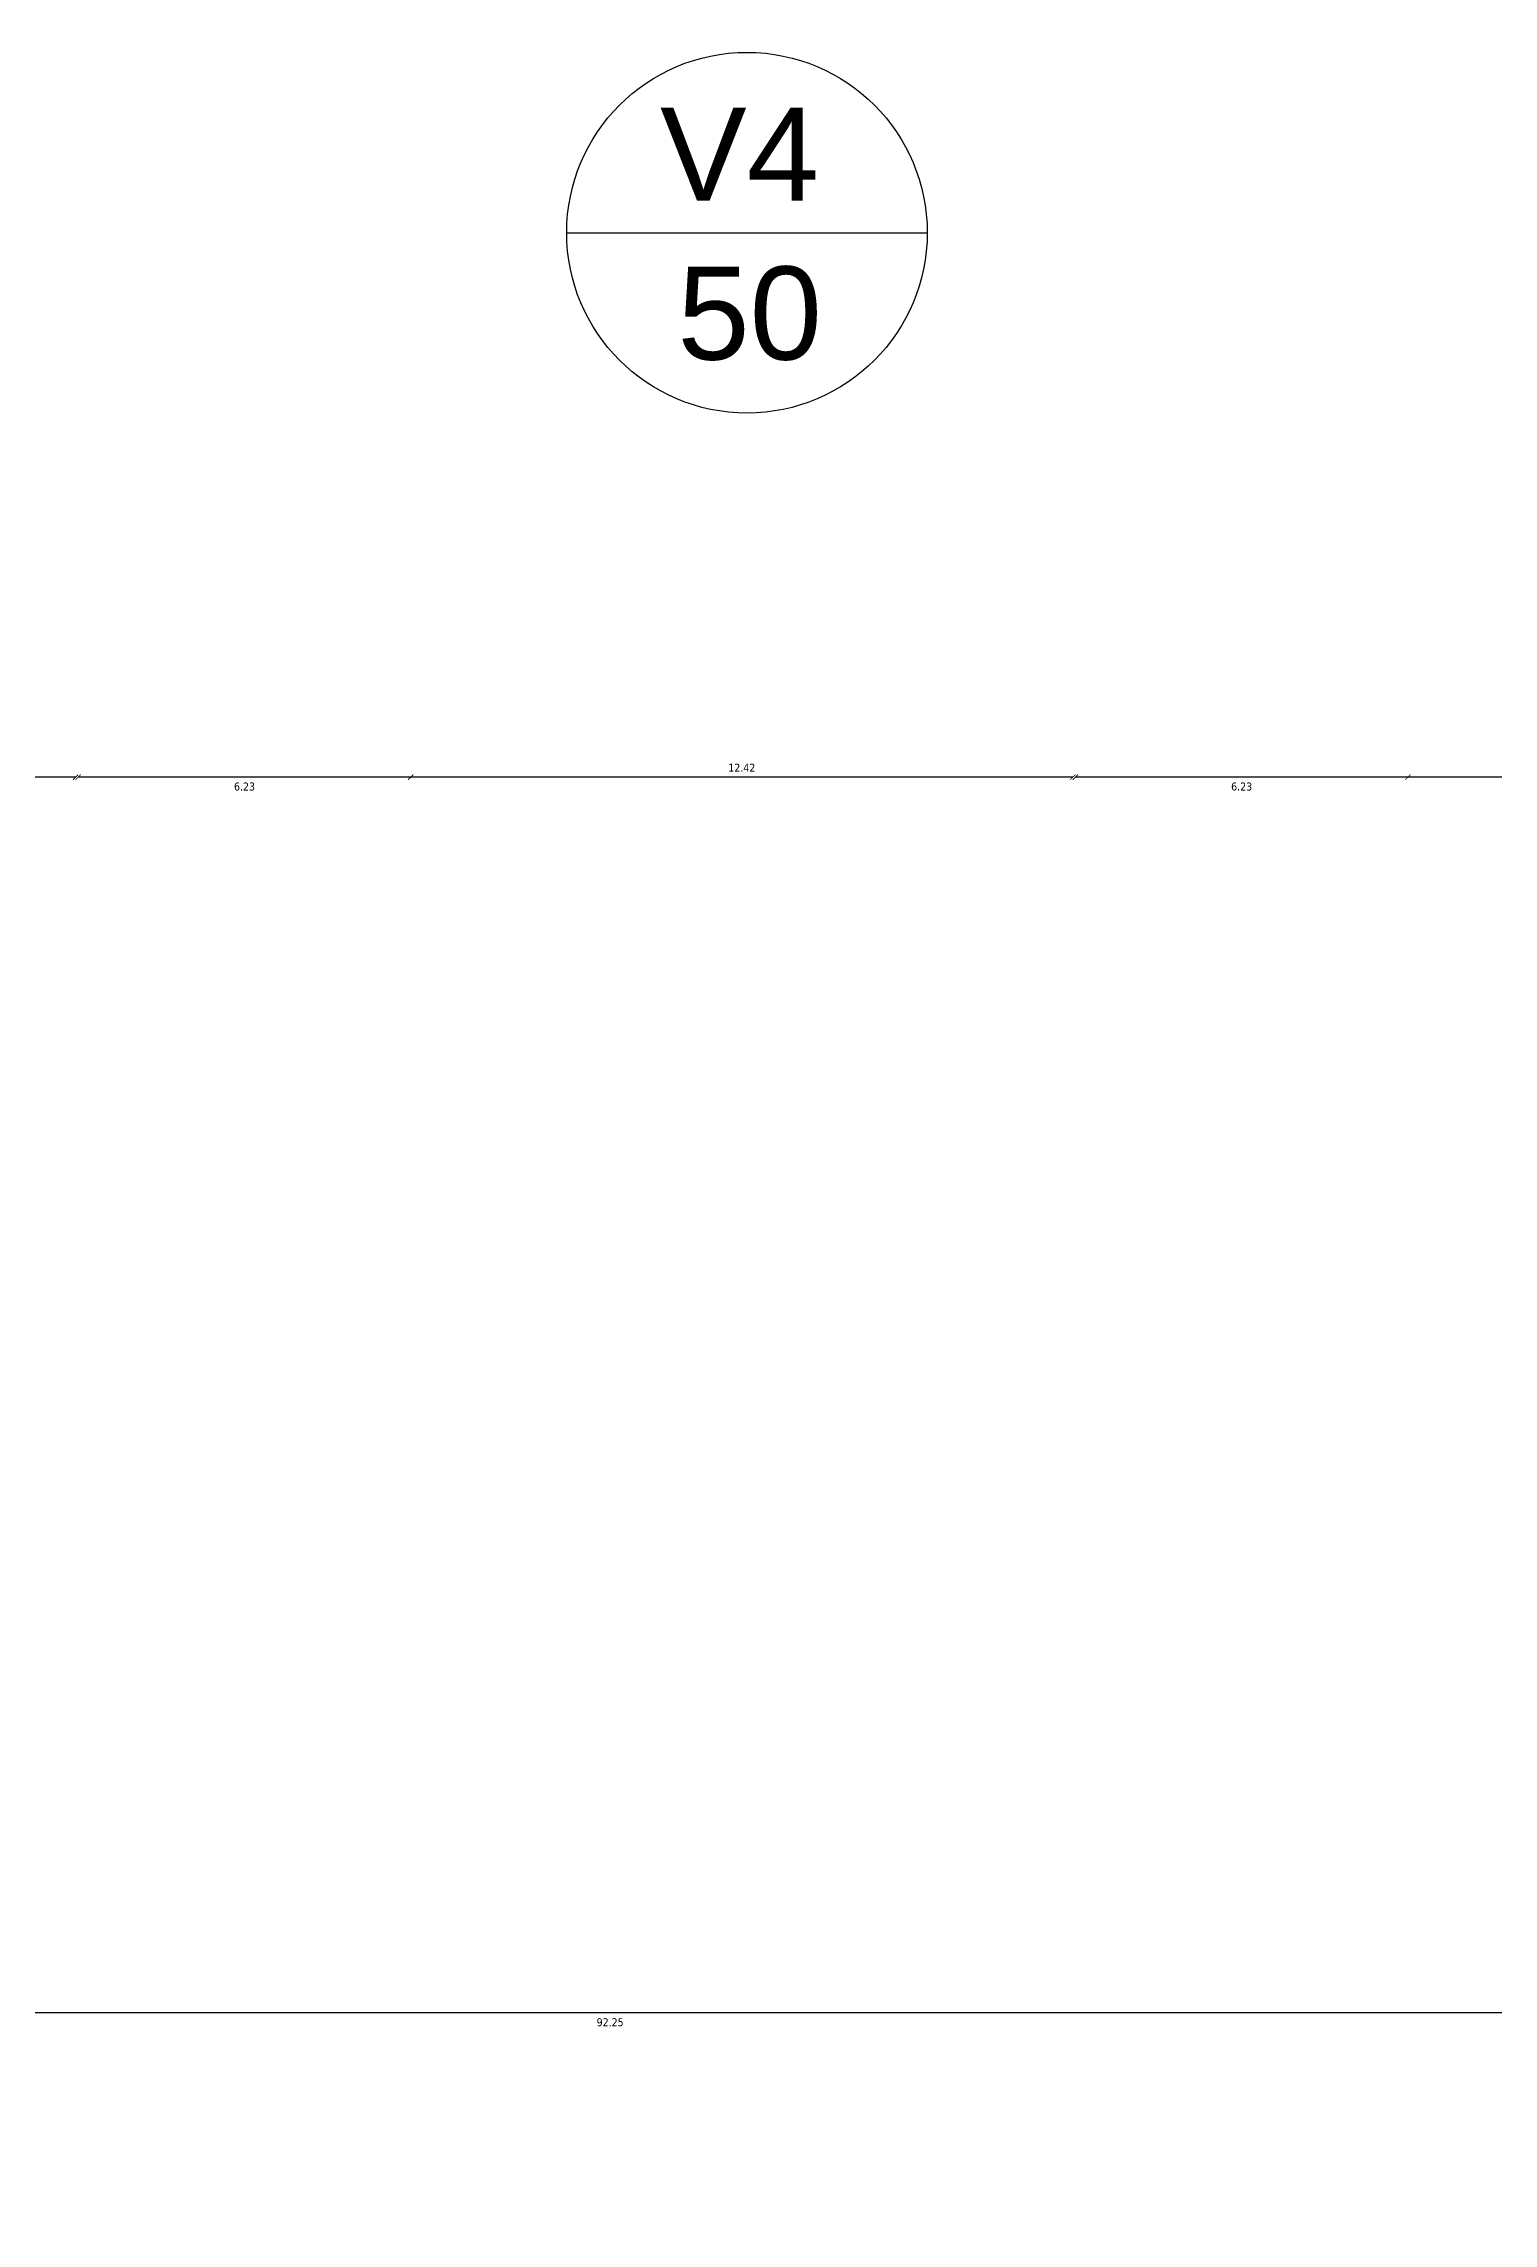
# Model space of a CAD drawing. Header units: millimetres. Extents: x 154 to 5560, y 36 to 724.
# Drawn here: x 4672.78 to 4699.97, y 266.18 to 307.05 of the extents above; entities that cross this region are included whole.
import ezdxf

# ---------------------------------------------------------------- set-up
doc = ezdxf.new("R2010")
doc.units = ezdxf.units.MM
doc.layers.add('MİMARİ PLAN', color=8, linetype='Continuous')
doc.styles.get("Standard").update_dxf_attribs({"font": 'arial.ttf'})
doc.styles.add('taho', font='tahoma.ttf')
doc.dimstyles.new('PATO', dxfattribs={"dimtxt": 0.15, "dimasz": 0.1, "dimexe": 0.02, "dimexo": 0, "dimgap": 0.1, "dimtad": 2, "dimzin": 1, "dimdsep": 46, "dimtxsty": 'taho', "dimblk": 'ARCHTICK', "dimcen": 0.1, "dimse1": 1, "dimse2": 1, "dimclrd": 256, "dimclre": 1, "dimclrt": 256, "dimadec": 0, "dimazin": 0, "dimtfac": 1, "dimtix": 1, "dimtmove": 0, "dimatfit": 3, "dimldrblk": 'ARCHTICK', "dimfxl": 1, "dimtolj": 1, "dimtzin": 0, "dimarcsym": 0})

# ---------------------------------------------------------------- blocks, each defined once
blk = doc.blocks.new('_ARCHTICK')
at = {"color": 0, "linetype": 'ByBlock', "const_width": 0.15}
blk.add_lwpolyline([(-0.5, -0.5), (0.5, 0.5)], dxfattribs=at)
blk = doc.blocks.new('*D184')
at = {"layer": 'Defpoints', "color": 0, "transparency": 16777216}
for p in [(4729.529, 307.577), (4637.276, 307.268), (4637.276, 270.131)]:
    blk.add_point(p, dxfattribs=at)
at = {"layer": 'MİMARİ PLAN', "lineweight": -2, "transparency": 16777216}
blk.add_line((4729.529, 270.131), (4637.276, 270.131), dxfattribs=at)
at = {"layer": 'MİMARİ PLAN', "lineweight": -2, "transparency": 16777216, "xscale": 0.1, "yscale": 0.1, "zscale": 0.1, "rotation": 180}
blk.add_blockref('_ARCHTICK', (4637.276, 270.131), dxfattribs=at)
at = {"layer": 'MİMARİ PLAN', "lineweight": -2, "transparency": 16777216, "xscale": 0.1, "yscale": 0.1, "zscale": 0.1}
blk.add_blockref('_ARCHTICK', (4729.529, 270.131), dxfattribs=at)
at = {"layer": 'MİMARİ PLAN', "transparency": 16777216, "insert": (4683.403, 269.953), "char_height": 0.15, "attachment_point": 5, "style": 'taho'}
blk.add_mtext('\\A1;92.25', dxfattribs=at)
blk = doc.blocks.new('*D189')
at = {"layer": 'Defpoints', "color": 0, "transparency": 16777216}
for p in [(4729.529, 302.881), (4626.476, 290.415), (4729.529, 290.415)]:
    blk.add_point(p, dxfattribs=at)
at = {"layer": 'MİMARİ PLAN', "lineweight": -2, "transparency": 16777216}
blk.add_line((4626.476, 302.881), (4626.476, 290.415), dxfattribs=at)
at = {"layer": 'MİMARİ PLAN', "lineweight": -2, "transparency": 16777216, "xscale": 0.1, "yscale": 0.1, "zscale": 0.1}
for p, rotation in [((4626.476, 302.881), 90), ((4626.476, 290.415), 270)]:
    blk.add_blockref('_ARCHTICK', p, dxfattribs=dict(at, rotation=rotation))
at = {"layer": 'MİMARİ PLAN', "transparency": 16777216, "insert": (4626.3, 296.648), "char_height": 0.15, "attachment_point": 5, "rotation": 90, "style": 'taho'}
blk.add_mtext('\\A1;12.47', dxfattribs=at)
blk = doc.blocks.new('*D190')
at = {"layer": 'Defpoints', "color": 0, "transparency": 16777216}
for p in [(4729.529, 277.948), (4626.476, 265.481), (4729.529, 265.481)]:
    blk.add_point(p, dxfattribs=at)
at = {"layer": 'MİMARİ PLAN', "lineweight": -2, "transparency": 16777216}
blk.add_line((4626.476, 277.948), (4626.476, 265.481), dxfattribs=at)
at = {"layer": 'MİMARİ PLAN', "lineweight": -2, "transparency": 16777216, "xscale": 0.1, "yscale": 0.1, "zscale": 0.1}
for p, rotation in [((4626.476, 277.948), 90), ((4626.476, 265.481), 270)]:
    blk.add_blockref('_ARCHTICK', p, dxfattribs=dict(at, rotation=rotation))
at = {"layer": 'MİMARİ PLAN', "transparency": 16777216, "insert": (4626.3, 271.715), "char_height": 0.15, "attachment_point": 5, "rotation": 90, "style": 'taho'}
blk.add_mtext('\\A1;12.47', dxfattribs=at)
blk = doc.blocks.new('*D246')
at = {"layer": 'Defpoints', "color": 0, "transparency": 16777216}
for p in [(4673.429, 299.306), (4679.663, 299.306), (4673.429, 293.297)]:
    blk.add_point(p, dxfattribs=at)
at = {"layer": 'MİMARİ PLAN', "lineweight": -2, "transparency": 16777216}
blk.add_line((4679.663, 293.297), (4673.429, 293.297), dxfattribs=at)
at = {"layer": 'MİMARİ PLAN', "lineweight": -2, "transparency": 16777216, "xscale": 0.1, "yscale": 0.1, "zscale": 0.1, "rotation": 180}
blk.add_blockref('_ARCHTICK', (4673.429, 293.297), dxfattribs=at)
at = {"layer": 'MİMARİ PLAN', "lineweight": -2, "transparency": 16777216, "xscale": 0.1, "yscale": 0.1, "zscale": 0.1}
blk.add_blockref('_ARCHTICK', (4679.663, 293.297), dxfattribs=at)
at = {"layer": 'MİMARİ PLAN', "transparency": 16777216, "insert": (4676.546, 293.119), "char_height": 0.15, "attachment_point": 5, "style": 'taho'}
blk.add_mtext('\\A1;6.23', dxfattribs=at)
blk = doc.blocks.new('*D247')
at = {"layer": 'Defpoints', "color": 0, "transparency": 16777216}
for p in [(4692.129, 299.306), (4698.363, 299.306), (4692.129, 293.297)]:
    blk.add_point(p, dxfattribs=at)
at = {"layer": 'MİMARİ PLAN', "lineweight": -2, "transparency": 16777216}
blk.add_line((4698.363, 293.297), (4692.129, 293.297), dxfattribs=at)
at = {"layer": 'MİMARİ PLAN', "lineweight": -2, "transparency": 16777216, "xscale": 0.1, "yscale": 0.1, "zscale": 0.1, "rotation": 180}
blk.add_blockref('_ARCHTICK', (4692.129, 293.297), dxfattribs=at)
at = {"layer": 'MİMARİ PLAN', "lineweight": -2, "transparency": 16777216, "xscale": 0.1, "yscale": 0.1, "zscale": 0.1}
blk.add_blockref('_ARCHTICK', (4698.363, 293.297), dxfattribs=at)
at = {"layer": 'MİMARİ PLAN', "transparency": 16777216, "insert": (4695.246, 293.119), "char_height": 0.15, "attachment_point": 5, "style": 'taho'}
blk.add_mtext('\\A1;6.23', dxfattribs=at)
blk = doc.blocks.new('*D249')
at = {"layer": 'Defpoints', "color": 0, "transparency": 16777216}
for p in [(4660.963, 293.297), (4673.381, 285.327), (4660.963, 281.116)]:
    blk.add_point(p, dxfattribs=at)
at = {"layer": 'MİMARİ PLAN', "lineweight": -2, "transparency": 16777216}
blk.add_line((4673.381, 293.297), (4660.963, 293.297), dxfattribs=at)
at = {"layer": 'MİMARİ PLAN', "lineweight": -2, "transparency": 16777216, "xscale": 0.1, "yscale": 0.1, "zscale": 0.1, "rotation": 180}
blk.add_blockref('_ARCHTICK', (4660.963, 293.297), dxfattribs=at)
at = {"layer": 'MİMARİ PLAN', "lineweight": -2, "transparency": 16777216, "xscale": 0.1, "yscale": 0.1, "zscale": 0.1}
blk.add_blockref('_ARCHTICK', (4673.381, 293.297), dxfattribs=at)
at = {"layer": 'MİMARİ PLAN', "transparency": 16777216, "insert": (4667.172, 293.473), "char_height": 0.15, "attachment_point": 5, "style": 'taho'}
blk.add_mtext('\\A1;12.42', dxfattribs=at)
blk = doc.blocks.new('*D250')
at = {"layer": 'Defpoints', "color": 0, "transparency": 16777216}
for p in [(4679.663, 293.297), (4692.081, 285.327), (4679.663, 281.116)]:
    blk.add_point(p, dxfattribs=at)
at = {"layer": 'MİMARİ PLAN', "lineweight": -2, "transparency": 16777216}
blk.add_line((4692.081, 293.297), (4679.663, 293.297), dxfattribs=at)
at = {"layer": 'MİMARİ PLAN', "lineweight": -2, "transparency": 16777216, "xscale": 0.1, "yscale": 0.1, "zscale": 0.1, "rotation": 180}
blk.add_blockref('_ARCHTICK', (4679.663, 293.297), dxfattribs=at)
at = {"layer": 'MİMARİ PLAN', "lineweight": -2, "transparency": 16777216, "xscale": 0.1, "yscale": 0.1, "zscale": 0.1}
blk.add_blockref('_ARCHTICK', (4692.081, 293.297), dxfattribs=at)
at = {"layer": 'MİMARİ PLAN', "transparency": 16777216, "insert": (4685.872, 293.473), "char_height": 0.15, "attachment_point": 5, "style": 'taho'}
blk.add_mtext('\\A1;12.42', dxfattribs=at)
blk = doc.blocks.new('*D251')
at = {"layer": 'Defpoints', "color": 0, "transparency": 16777216}
for p in [(4698.363, 293.297), (4710.781, 285.327), (4698.363, 281.116)]:
    blk.add_point(p, dxfattribs=at)
at = {"layer": 'MİMARİ PLAN', "lineweight": -2, "transparency": 16777216}
blk.add_line((4710.781, 293.297), (4698.363, 293.297), dxfattribs=at)
at = {"layer": 'MİMARİ PLAN', "lineweight": -2, "transparency": 16777216, "xscale": 0.1, "yscale": 0.1, "zscale": 0.1, "rotation": 180}
blk.add_blockref('_ARCHTICK', (4698.363, 293.297), dxfattribs=at)
at = {"layer": 'MİMARİ PLAN', "lineweight": -2, "transparency": 16777216, "xscale": 0.1, "yscale": 0.1, "zscale": 0.1}
blk.add_blockref('_ARCHTICK', (4710.781, 293.297), dxfattribs=at)
at = {"layer": 'MİMARİ PLAN', "transparency": 16777216, "insert": (4704.572, 293.473), "char_height": 0.15, "attachment_point": 5, "style": 'taho'}
blk.add_mtext('\\A1;12.42', dxfattribs=at)

msp = doc.modelspace()

# ---------------------------------------------------------------- linework, layer by layer
at = {"layer": 'MİMARİ PLAN'}
msp.add_line((4682.588, 303.503), (4689.35, 303.503), dxfattribs=at)
msp.add_circle((4685.969, 303.503), 3.381, dxfattribs=at)

# ---------------------------------------------------------------- texts
at = {"layer": 'MİMARİ PLAN', "char_height": 1.7453, "attachment_point": 1}
for s, insert in [('V4', (4684.338, 305.849)), ('50', (4684.664, 302.869))]:
    msp.add_mtext_dynamic_manual_height_columns(s, width=3.74, gutter_width=311.666, heights=[0], dxfattribs=dict(at, insert=insert))

# ---------------------------------------------------------------- dimensions: what is measured, and where the dimension line sits
at = {"layer": 'MİMARİ PLAN'}
for base, p1, p2, picture, middle in [((4637.276, 270.131), (4729.529, 307.577), (4637.276, 307.268), '*D184', (4683.403, 269.953)), ((4673.429, 293.297), (4679.663, 299.306), (4673.429, 299.306), '*D246', (4676.546, 293.119)), ((4692.129, 293.297), (4698.363, 299.306), (4692.129, 299.306), '*D247', (4695.246, 293.119)), ((4660.963, 293.297), (4673.381, 285.327), (4660.963, 281.116), '*D249', (4667.172, 293.473)), ((4679.663, 293.297), (4692.081, 285.327), (4679.663, 281.116), '*D250', (4685.872, 293.473)), ((4698.363, 293.297), (4710.781, 285.327), (4698.363, 281.116), '*D251', (4704.572, 293.473))]:
    dim = msp.add_linear_dim(base=base, p1=p1, p2=p2, dimstyle='PATO', dxfattribs=at)
    dim.commit()
    dim.dimension.update_dxf_attribs({"geometry": picture, "text_midpoint": middle})
for base, p1, p2, picture, middle in [((4626.476, 290.415), (4729.529, 302.881), (4729.529, 290.415), '*D189', (4626.3, 296.648)), ((4626.476, 265.481), (4729.529, 277.948), (4729.529, 265.481), '*D190', (4626.3, 271.715))]:
    dim = msp.add_linear_dim(base=base, p1=p1, p2=p2, angle=90, dimstyle='PATO', dxfattribs=at)
    dim.commit()
    dim.dimension.update_dxf_attribs({"geometry": picture, "text_midpoint": middle})

doc.saveas('drawing.dxf')
